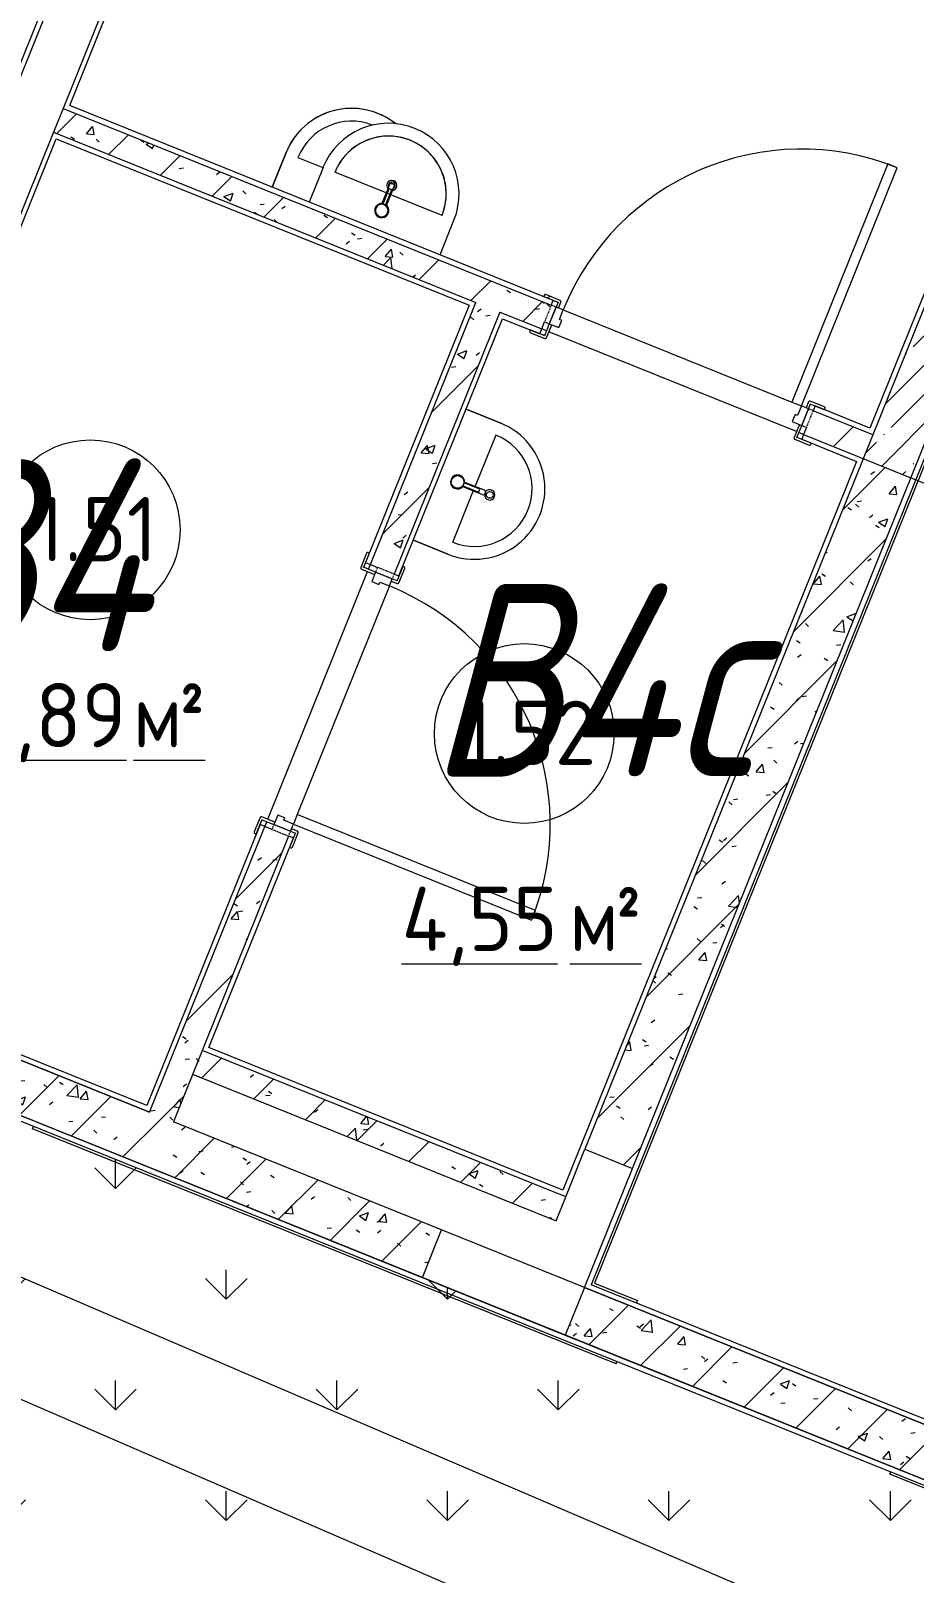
# Model space of a CAD drawing. Header units: millimetres. Extents: x -584918 to 2941280, y 3000189 to 4229862.
# Drawn here: x -433710 to -430270, y 3682957 to 3688963 of the extents above; entities that cross this region are included whole.
import ezdxf

# ---------------------------------------------------------------- set-up
doc = ezdxf.new("R2010")
doc.units = ezdxf.units.MM
doc.linetypes.add('ASVP_Невидимые', pattern=[5, 3, -2])
for name, color, linetype, lineweight in [('Двери', 7, 'Continuous', 0), ('Линии', 7, 'Continuous', 0), ('Марки помещений', 7, 'Continuous', 0), ('Обобщенные модели', 7, 'Continuous', 0), ('Перекрытие', 7, 'Continuous', 0), ('Сантехника', 7, 'Continuous', 0), ('Стены внутренние', 7, 'Continuous', 0), ('Стены несущие', 7, 'Continuous', 0), ('Стены отделка', 7, 'Continuous', 0), ('экспертиза ДУ', 1, 'Continuous', 0), ('экспертиза ДУ категории', 1, 'Continuous', 0), ('экспертиза условные обозначения', 1, 'Continuous', 0)]:
    doc.layers.add(name, color=color, linetype=linetype, lineweight=lineweight)
doc.styles.add('GOST Common_2', font='', dxfattribs={"height": 500})
doc.styles.add('GOST Common_3', font='', dxfattribs={"width": 0.9, "height": 500})
doc.styles.add('mytext', font='isocpeur.ttf', dxfattribs={"width": 0.8, "oblique": 14.999978})
doc.styles.get('GOST Common_2').set_extended_font_data('GOST Common')
doc.styles.get('GOST Common_3').set_extended_font_data('GOST Common')
pattern_1 = [(45, (-437515.92, 3663725.22), (-141.4214, 141.4214), [])]
pattern_2 = [(50, (-437515.92, 3663725.22), (364.368, -31.8783), [38.1, -419.1]), (355, (-437515.92, 3663725.2), (-70.486, 382.1133), [30.48, -335.28]), (100.451, (-437485.56, 3663722.56), (293.885, 350.2334), [32.38, -356.18]), (46.184, (-437515.92, 3663826.8), (542.1585, -84.086), [57.15, -628.65]), (96.636, (-437470.74, 3663819.8), (474.805, 494.855), [48.57, -534.27]), (351.184, (-437515.9, 3663826.8), (474.81, 494.85), [45.72, -502.92]), (21, (-437465.12, 3663801.42), (303.2285, -204.5305), [38.1, -419.1]), (326, (-437465.12, 3663801.4), (123.604, 368.376), [30.48, -335.28]), (71.451, (-437439.86, 3663784.37), (426.834, 163.8427), [32.38, -356.18]), (37.5, (-437515.92, 3663725.22), (6.17665, 169.11015), [16.764, -314.452, 16.764, -323.596, -336.55]), (37.5, (-437515.92, 3663725.22), (6.17665, 169.11015), [-671.576, 16.764, -319.786]), (7.5, (-437515.92, 3663725.22), (133.6389, 200.3615), [16.764, -177.292, 16.764, -306.832, -128.27]), (7.5, (-437515.92, 3663725.22), (133.6389, 200.3615), [-517.652, 16.764, -111.506]), (327.5, (-437629.21, 3663725.22), (271.1818, -11.45836), [16.764, -110.236, 16.764, -379.476, -525.78]), (327.5, (-437629.21, 3663725.22), (271.1818, -11.45836), [-523.24, 16.764, -509.016]), (317.5, (-437680, 3663725.22), (296.2585, 50.8528), [16.764, -148.336, 16.764, -246.38, -373.38]), (317.5, (-437680, 3663725.22), (296.2585, 50.8528), [-428.244, 16.764, -356.616])]

# ---------------------------------------------------------------- blocks, each defined once
blk = doc.blocks.new('ADSK_Умывальник_Полукруглый_Керамический_ГОСТ30493-96 с переливом - 2-ой величины-V133-АР Этаж 01')
at = {"layer": 'Сантехника', "color": 9, "true_color": 0xe1b7aa}
for p, q in [((4944.2, 24706.2), (4890, 24571.7)), ((5189.6, 24607.3), (4990.5, 24687.5)), ((5407.9, 24519.3), (5208.5, 24599.7)), ((5400.1, 24366.1), (5454.3, 24500.6))]:
    blk.add_line(p, q, dxfattribs=at)
at = {"layer": 'Сантехника', "color": 9, "true_color": 0xe1b7aa, "flags": 128}
blk.add_lwpolyline([(5407.9, 24519.3), (5411.1, 24527.7), (5414, 24536.2), (5416.5, 24544.9), (5418.7, 24553.6), (5420.5, 24562.4), (5421.9, 24571.3), (5423, 24580.2), (5423.8, 24589.2), (5424.2, 24598.2), (5424.2, 24607.2), (5423.9, 24616.2), (5423.2, 24625.2), (5422.1, 24634.1), (5420.7, 24643), (5419, 24651.8), (5416.9, 24660.6), (5414.4, 24669.2), (5411.6, 24677.8), (5408.4, 24686.2), (5405, 24694.5), (5401.2, 24702.7), (5397, 24710.7), (5392.6, 24718.5), (5387.8, 24726.1), (5382.8, 24733.6), (5377.4, 24740.8), (5371.8, 24747.8), (5365.9, 24754.6), (5359.7, 24761.1), (5353.2, 24767.4), (5346.6, 24773.5), (5339.6, 24779.2), (5332.5, 24784.7), (5325.1, 24789.9), (5317.6, 24794.8), (5309.8, 24799.3), (5301.9, 24803.6), (5293.8, 24807.6), (5285.6, 24811.2), (5277.2, 24814.5), (5268.7, 24817.4), (5260.1, 24820), (5251.4, 24822.3), (5242.6, 24824.2), (5233.7, 24825.7), (5224.8, 24826.9), (5215.8, 24827.8), (5206.9, 24828.3), (5197.9, 24828.4), (5188.9, 24828.2), (5179.9, 24827.6), (5170.9, 24826.6), (5162, 24825.3), (5153.2, 24823.6), (5144.4, 24821.6), (5135.7, 24819.3), (5127.2, 24816.5), (5118.7, 24813.5), (5110.3, 24810.1), (5102.2, 24806.4), (5094.1, 24802.3), (5086.2, 24798), (5078.6, 24793.3), (5071.1, 24788.3), (5063.8, 24783), (5056.7, 24777.5), (5049.8, 24771.6), (5043.2, 24765.5), (5036.9, 24759.2), (5030.8, 24752.5), (5024.9, 24745.7), (5019.4, 24738.6), (5014.1, 24731.3), (5009.2, 24723.8), (5004.5, 24716.1), (5000.2, 24708.2), (4996.1, 24700.2), (4992.4, 24692), (4990.5, 24687.5)], dxfattribs=at)
at = {"layer": 'Сантехника', "color": 9, "true_color": 0xe1b7aa}
for centre, radius, start, end in [((5199.2, 24603.4), 275, 338.0513, 158.0513), ((5199.2, 24603.4), 225, 338.0513, 158.0513), ((5212.3, 24635.9), 20, 158.0513, 218.0513), ((5212.3, 24635.9), 20, 338.0513, 158.0513), ((5212.3, 24635.9), 20, 278.0513, 338.0513)]:
    blk.add_arc(centre, radius, start, end, dxfattribs=at)
blk = doc.blocks.new('ADSK_Смеситель_ГОСТ25809-96 - Для умывальника_Однорукояточный-V134-АР Этаж 01')
at = {"layer": 'Сантехника', "color": 253, "true_color": 0xaaaaaa}
for p, q in [((5201.5, 24625.1), (5193.8, 24605.9)), ((5203.5, 24640.6), (5195, 24619.6)), ((5202.5, 24624.8), (5201.5, 24625.1)), ((5201.5, 24625.1), (5202.5, 24624.8)), ((5204.9, 24644.2), (5203.5, 24640.6)), ((5213.5, 24612.1), (5222, 24633.2)), ((5222, 24633.2), (5223.5, 24636.8)), ((5195, 24619.6), (5173.2, 24565.6)), ((5193.8, 24605.9), (5176.7, 24563.5)), ((5187.8, 24559), (5204.9, 24601.4)), ((5191.8, 24558.1), (5213.5, 24612.1)), ((5203.9, 24601.7), (5194.7, 24605.4)), ((5202.5, 24624.8), (5211.7, 24621)), ((5204.9, 24601.4), (5212.7, 24620.6)), ((5211.7, 24621), (5212.7, 24620.6)), ((5212.7, 24620.6), (5211.7, 24621)), ((5187.9, 24559.2), (5187.8, 24559))]:
    blk.add_line(p, q, dxfattribs=at)
for radius, start, end in [(27.5, 79.66273, 158.0513), (27.5, 80.02867, 116.07477), (27.5, 158.0513, 176.07364), (27.5, 158.0513, 338.0513), (27.5, 181.36263, 194.73852), (27.5, 200.02783, 236.07393), (27.5, 143.0513, 158.0513), (24.5, 158.0513, 338.0513), (24.5, 338.0513, 158.0513), (27.5, 121.36408, 134.73997), (27.5, 241.36292, 254.73881), (27.5, 260.02804, 296.07414), (24.5, 78.28114, 83.0513), (24.5, 78.28114, 83.0513), (24.5, 53.0513, 57.82146), (24.5, 53.0513, 57.82146), (27.5, 301.36321, 314.7391), (27.5, 338.0513, 57.55016), (27.5, 20.02846, 56.07456), (27.5, 323.0513, 338.0513), (27.5, 338.0513, 356.07435), (27.5, 1.3635, 14.73939)]:
    blk.add_arc((5173.1, 24538.5), radius, start, end, dxfattribs=at)
for start_param, end_param in [(4.712389, 6.266892), (3.141593, 4.712389)]:
    blk.add_ellipse((5214.2, 24640.5), major_axis=(-9.28, 3.74), ratio=0.965926, start_param=start_param, end_param=end_param, dxfattribs=at)
for points, knots in [([(5203.5, 24640.6), (5203.5, 24640.8), (5203.6, 24641.1), (5203.9, 24641.5), (5204.1, 24641.8), (5204.5, 24642.2), (5204.8, 24642.6), (5205.2, 24642.9), (5205.6, 24643.2), (5206, 24643.4), (5206.5, 24643.7), (5207.1, 24643.9), (5207.9, 24644.1), (5208.6, 24644.3), (5209.4, 24644.4), (5210.4, 24644.5), (5211.6, 24644.4), (5213.3, 24644.2), (5214.6, 24643.8), (5215.4, 24643.5)], [0.5, 0.5, 0.5, 0.5, 0.5208333, 0.5416667, 0.5625, 0.5833333, 0.6041667, 0.625, 0.6458333, 0.6666667, 0.6875, 0.7083333, 0.75, 0.7708333, 0.7916667, 0.8333333, 0.875, 0.9166667, 1, 1, 1, 1]), ([(5215.4, 24643.5), (5216.2, 24643.1), (5217.4, 24642.5), (5218.7, 24641.5), (5219.7, 24640.7), (5220.4, 24640), (5220.8, 24639.4), (5221.3, 24638.7), (5221.7, 24637.9), (5222.1, 24637.1), (5222.2, 24636.4), (5222.3, 24636), (5222.4, 24635.5), (5222.4, 24635), (5222.4, 24634.5), (5222.3, 24634), (5222.2, 24633.6), (5222.1, 24633.3), (5222, 24633.2)], [0, 0, 0, 0, 0.0833333, 0.125, 0.1666667, 0.2083333, 0.2291667, 0.25, 0.2916667, 0.3333333, 0.3541667, 0.375, 0.3958333, 0.4166667, 0.4375, 0.4583333, 0.4791667, 0.5, 0.5, 0.5, 0.5]), ([(5193.8, 24605.9), (5193.8, 24605.9), (5193.8, 24605.9), (5193.9, 24605.8), (5194, 24605.7), (5194.3, 24605.6), (5194.5, 24605.5), (5194.7, 24605.4)], [0, 0, 0, 0, 0.166667, 0.333333, 0.5, 0.666667, 1, 1, 1, 1]), ([(5205.1, 24601.8), (5205.1, 24601.8), (5205, 24601.8), (5205, 24601.9), (5204.8, 24602), (5204.6, 24602.1), (5204.3, 24602.2), (5204.2, 24602.3)], [0, 0, 0, 0, 0.166667, 0.333333, 0.5, 0.666667, 1, 1, 1, 1]), ([(5207.5, 24610.5), (5209, 24610.3), (5211.1, 24610.4), (5212.9, 24611.1), (5213.4, 24611.8), (5213.5, 24612.1)], [0.1666667, 0.1666667, 0.1666667, 0.1666667, 0.3333333, 0.4166667, 0.5, 0.5, 0.5, 0.5]), ([(5177.9, 24562.5), (5177.6, 24562.5), (5177.1, 24562.6), (5176.5, 24562.7), (5176.1, 24562.8), (5175.9, 24562.8), (5175.8, 24562.8)], [0.13888889, 0.13888889, 0.13888889, 0.13888889, 0.16666667, 0.19444444, 0.20833333, 0.22222222, 0.22222222, 0.22222222, 0.22222222]), ([(5188.1, 24557.8), (5188, 24557.9), (5187.9, 24558), (5187.6, 24558.2), (5187.1, 24558.6), (5186.5, 24558.9), (5186.3, 24559.1)], [0.77430556, 0.77430556, 0.77430556, 0.77430556, 0.78298611, 0.79166667, 0.82638889, 0.86111111, 0.86111111, 0.86111111, 0.86111111])]:
    blk.add_open_spline(points, degree=3, knots=knots, dxfattribs=at)
for points in [[(5194.9, 24606), (5194.7, 24606.1), (5194.4, 24606.2), (5194, 24606.3), (5193.9, 24606.3), (5193.9, 24606.3)], [(5195, 24619.6), (5194.8, 24619.2), (5194.8, 24618.4), (5195.3, 24617.1), (5196.5, 24615.7), (5197.6, 24614.7), (5198.2, 24614.3)], [(5203.9, 24601.7), (5204.1, 24601.6), (5204.4, 24601.5), (5204.8, 24601.4), (5204.9, 24601.4), (5204.9, 24601.4)], [(5176.9, 24563.9), (5176.9, 24563.9), (5176.9, 24563.9), (5176.9, 24563.9)], [(5177.7, 24563.3), (5177.6, 24563.3), (5177.4, 24563.3), (5177.2, 24563.4), (5177, 24563.4), (5177, 24563.4)], [(5187, 24559.5), (5185.5, 24560.5), (5182.6, 24562), (5179.3, 24562.9), (5177.7, 24563.3)], [(5187.8, 24559), (5187.8, 24559), (5187.8, 24559), (5187.7, 24559.1), (5187.6, 24559.2), (5187.4, 24559.3), (5187.2, 24559.4), (5187, 24559.5), (5187, 24559.5)], [(5187.9, 24559.5), (5187.9, 24559.5), (5188, 24559.4), (5188, 24559.4), (5188, 24559.4)]]:
    blk.add_open_spline(points, degree=3, dxfattribs=at)
blk = doc.blocks.new('ADSK_СифонБутылочный_ГОСТ23289-94 - Для умывальника_Вертикальный выпуск_DN40-V135-АР Этаж 01')
at = {"layer": 'Сантехника', "color": 253, "true_color": 0xaaaaaa}
for radius, start, end in [(20, 158.285, 163.48759), (20, 158.285, 163.48759), (13.3, 174.08415, 180), (13.3, 180, 259.06209), (13.3, 3.58255, 90)]:
    blk.add_arc((0, 0), radius, start, end, dxfattribs=at)
blk = doc.blocks.new('ВК_Домодедово_rvt-1-АР Этаж 01')
at = {"layer": 'Сантехника', "color": 253, "lineweight": 9, "true_color": 0xaaaaaa}
for name in ['ADSK_Умывальник_Полукруглый_Керамический_ГОСТ30493-96 с переливом - 2-ой величины-V133-АР Этаж 01', 'ADSK_Смеситель_ГОСТ25809-96 - Для умывальника_Однорукояточный-V134-АР Этаж 01']:
    blk.add_blockref(name, (0, 0), dxfattribs=at)
at = {"layer": 'Сантехника', "color": 253, "lineweight": 9, "true_color": 0xaaaaaa, "rotation": 296.051300916458}
blk.add_blockref('ADSK_СифонБутылочный_ГОСТ23289-94 - Для умывальника_Вертикальный выпуск_DN40-V135-АР Этаж 01', (5212.3, 24635.9), dxfattribs=at)
blk = doc.blocks.new('ASVP_ДверьДеревянная_1 полотно - Входная_внутр_ 1000х2000h_полотно_ Г Л _950 в свету_-7521736-АР Этаж 01')
at = {"layer": 'Двери', "lineweight": 18}
for p, q in [((500, 1050), (460, 1050)), ((460, 1050), (460, 50)), ((500, 50), (500, 1050)), ((-500, 50), (-530, 50)), ((-530, 50), (-530, -20)), ((-500, 10), (-500, 50)), ((-490, 10), (-500, 10)), ((-490, -20), (-490, 10)), ((460, 50), (500, 50)), ((500, 10), (490, 10)), ((490, 10), (490, -20)), ((530, 50), (500, 50)), ((500, 50), (500, 10)), ((530, -20), (530, 50)), ((-530, -20), (-490, -20)), ((490, -20), (530, -20))]:
    blk.add_line(p, q, dxfattribs=at)
at = {"layer": 'Двери', "linetype": 'ASVP_Невидимые', "lineweight": 18}
for p, q in [((-530, 50), (-550, 50)), ((-550, 50), (-550, -20)), ((-530, -20), (-530, 50)), ((550, 50), (530, 50)), ((530, 50), (530, -20)), ((550, -20), (550, 50)), ((-550, -20), (-530, -20)), ((530, -20), (550, -20))]:
    blk.add_line(p, q, dxfattribs=at)
at = {"layer": 'Двери'}
blk.add_arc((500, 50), 1000, 90, 180, dxfattribs=at)
blk = doc.blocks.new('ASVP_НАЛИЧНИК МДФ_Двери - Наличник дверной МДФ-V17-АР Этаж 01')
at = {"layer": 'Обобщенные модели'}
for p, q in [((-531, 0), (-590, 0)), ((-590, 0), (-590, -5)), ((-531, -1), (-531, 0)), ((-530, 50), (-530, -1)), ((-520, -5), (-520, 50)), ((520, 50), (520, -5)), ((530, -1), (530, 50)), ((590, 0), (531, 0)), ((531, 0), (531, -1)), ((590, -5), (590, 0)), ((-585, -10), (-525, -10)), ((-530, -1), (-531, -1)), ((525, -10), (585, -10)), ((531, -1), (530, -1))]:
    blk.add_line(p, q, dxfattribs=at)
for centre, start, end in [((-585, -5), 180, 270), ((-525, -5), 270, 360), ((525, -5), 180, 270), ((585, -5), 270, 360)]:
    blk.add_arc(centre, 5, start, end, dxfattribs=at)
blk = doc.blocks.new('ASVP_НАЛИЧНИК МДФ_Двери - Наличник дверной МДФ-V18-АР Этаж 01')
at = {"layer": 'Обобщенные модели'}
h = blk.add_hatch(dxfattribs=at)
h.set_pattern_fill('FP_11', color=256, style=0, pattern_type=2)
h.set_pattern_definition([(58.819, (-3072.62, 24169.885), (-847.5705, -1239.66265), [208.25, -1874.25]), (48.514, (-3351.11, 24192.37), (230.6308, 541.9905), [465.661, -465.661]), (40.384, (-3428.95, 24385.53), (616.941, 697.6711), [263.418, -1053.671])])
h.paths.add_polyline_path([(-590, 0), (-590, -5), (-588.5, -8.5), (-585, -10), (-525, -10), (-521.5, -8.5), (-520, -4.8), (-520, 20), (-530, 20), (-531, 0), (-589, 0)])
h.paths.add_polyline_path([(520, 20), (520, -5), (521.5, -8.5), (525.2, -10), (585, -10), (588.5, -8.5), (590, -5), (590, 0), (530, -1), (530, 20), (521.5, 20)])
for p, q in [((-531, 0), (-590, 0)), ((-590, 0), (-590, -5)), ((-531, -1), (-531, 0)), ((-530, 20), (-530, -1)), ((-520, -5), (-520, 20)), ((520, 20), (520, -5)), ((530, -1), (530, 20)), ((590, 0), (531, 0)), ((531, 0), (531, -1)), ((590, -5), (590, 0)), ((-585, -10), (-525, -10)), ((-530, -1), (-531, -1)), ((525, -10), (585, -10)), ((531, -1), (530, -1))]:
    blk.add_line(p, q, dxfattribs=at)
for centre, start, end in [((-585, -5), 180, 270), ((-525, -5), 270, 360), ((525, -5), 180, 270), ((585, -5), 270, 360)]:
    blk.add_arc(centre, 5, start, end, dxfattribs=at)
blk = doc.blocks.new('ASVP_НАЛИЧНИК МДФ_Двери - Наличник дверной МДФ-V19-АР Этаж 01')
at = {"layer": 'Обобщенные модели'}
for p, q in [((-531, 0), (-590, 0)), ((-531, -1), (-531, 0)), ((-530, 50), (-530, -1)), ((-520, -5), (-520, 50)), ((520, 50), (520, -5)), ((530, -1), (530, 50)), ((590, 0), (531, 0)), ((590, -5), (590, 0)), ((-590, 0), (-590, -5)), ((-585, -10), (-525, -10)), ((-530, -1), (-531, -1)), ((525, -10), (585, -10)), ((531, -1), (530, -1)), ((531, 0), (531, -1))]:
    blk.add_line(p, q, dxfattribs=at)
for centre, start, end in [((-585, -5), 180, 270), ((-525, -5), 270, 360), ((525, -5), 180, 270), ((585, -5), 270, 360)]:
    blk.add_arc(centre, 5, start, end, dxfattribs=at)
blk = doc.blocks.new('ASVP_НАЛИЧНИК МДФ_Двери - Наличник дверной МДФ-V20-АР Этаж 01')
at = {"layer": 'Обобщенные модели'}
h = blk.add_hatch(dxfattribs=at)
h.set_pattern_fill('FP_12', color=256, style=0, pattern_type=2)
h.set_pattern_definition([(148.819, (-22399.885, -3778.61), (1239.66265, -847.5705), [208.25, -1874.25]), (138.514, (-22422.37, -4057.1), (-541.9913, 230.6314), [465.661, -465.661]), (130.384, (-22615.53, -4134.94), (-697.6711, 616.941), [263.418, -1053.671])])
h.paths.add_polyline_path([(-590, -5), (-588.5, -8.5), (-585, -10), (-525, -10), (-521.5, -8.5), (-520, -4.8), (-520, 20), (-530, 20), (-531, 0), (-590, 0)])
h.paths.add_polyline_path([(520, -5), (521.5, -8.5), (525.2, -10), (585, -10), (588.5, -8.5), (590, -5), (590, 0), (530, -0.4), (530, 20), (520, 20), (520, -4.4)])
for p, q in [((-531, 0), (-590, 0)), ((-590, 0), (-590, -5)), ((-531, -1), (-531, 0)), ((-530, 20), (-530, -1)), ((-520, -5), (-520, 20)), ((520, 20), (520, -5)), ((530, -1), (530, 20)), ((590, 0), (531, 0)), ((531, 0), (531, -1)), ((590, -5), (590, 0)), ((-585, -10), (-525, -10)), ((-530, -1), (-531, -1)), ((525, -10), (585, -10)), ((531, -1), (530, -1))]:
    blk.add_line(p, q, dxfattribs=at)
for centre, start, end in [((-585, -5), 180, 270), ((-525, -5), 270, 360), ((525, -5), 180, 270), ((585, -5), 270, 360)]:
    blk.add_arc(centre, 5, start, end, dxfattribs=at)
blk = doc.blocks.new('ASVP_2D_Раковина - Раковина 550х420-V211-АР Этаж 01')
at = {"layer": 'Сантехника'}
for p, q in [((-384.1, 155), (-384.1, 10)), ((-384.1, 10), (-384.1, 155)), ((-334.1, 155), (-229.1, 155))]:
    blk.add_line(p, q, dxfattribs=at)
for radius, start in [(275, 73.59611), (275, 74.03658), (225, 90.96104)]:
    blk.add_arc((-109.1, 155), radius, start, 180, dxfattribs=at)
blk = doc.blocks.new('ASVP_2D_Раковина - Раковина 550х420-V213-АР Этаж 01')
at = {"layer": 'Сантехника'}
for p, q in [((-119.1, 110.6), (-119.1, 191.9)), ((-99.1, 191.9), (-99.1, 110.6)), ((-384.1, 155), (-384.1, 10)), ((-384.1, 10), (-384.1, 155)), ((-334.1, 155), (-119.1, 155)), ((-115.1, 176), (-115.1, 109.6)), ((-103.1, 176), (-115.1, 176)), ((-103.1, 109.6), (-103.1, 176)), ((115.9, 155), (-99.1, 155)), ((165.9, 10), (165.9, 155)), ((165.9, 155), (165.9, 10))]:
    blk.add_line(p, q, dxfattribs=at)
for centre, radius in [((-109.1, 220), 13.3), ((-109.1, 85), 24.5)]:
    blk.add_circle(centre, radius, dxfattribs=at)
for centre, radius, start, end in [((-109.1, 155), 275, 360, 180), ((-109.1, 155), 275, 360, 180), ((-109.1, 155), 225, 0, 180), ((-109.1, 220), 20, 284.14377, 255.85623), ((-109.1, 191.9), 10, 0, 180), ((-109.1, 85), 27.5, 102.60426, 77.39774), ((-109.1, 85), 25.3, 76.29328, 103.7089)]:
    blk.add_arc(centre, radius, start, end, dxfattribs=at)
blk = doc.blocks.new('ASVP_Марка_Помещение_ДваЗначения - Номер Площадь-685795-АР Этаж 01')
at = {"layer": 'Марки помещений'}
blk.add_circle((0, 0), 3.5, dxfattribs=at)

msp = doc.modelspace()

# ---------------------------------------------------------------- hatches: boundary and pattern name
at = {"layer": 'Стены внутренние'}
h = msp.add_hatch(dxfattribs=at)
h.set_pattern_fill('FP_1', color=256, style=0, pattern_type=2)
h.set_pattern_definition(pattern_1)
h.paths.add_polyline_path([(-430467.948, 3687297.893), (-430430.571, 3687390.645), (-430662.45, 3687484.089), (-430699.828, 3687391.337), (-430518.32, 3687318.192)])
h.paths.add_polyline_path([(-431720.099, 3687802.491), (-431682.758, 3687895.257), (-433584.135, 3688661.484), (-433621.513, 3688568.732), (-431872.253, 3687863.807)])
h = msp.add_hatch(dxfattribs=at)
h.set_pattern_fill('FP_2', color=256, style=0, pattern_type=2)
h.set_pattern_definition(pattern_2)
h.paths.add_polyline_path([(-430467.948, 3687297.893), (-430430.571, 3687390.645), (-430662.45, 3687484.089), (-430699.828, 3687391.337), (-430518.32, 3687318.192)])
h.paths.add_polyline_path([(-431720.099, 3687802.491), (-431682.758, 3687895.257), (-433584.135, 3688661.484), (-433621.513, 3688568.732), (-431872.253, 3687863.807)])
h = msp.add_hatch(dxfattribs=at)
h.set_pattern_fill('FP_26', color=256, style=0, pattern_type=2)
h.set_pattern_definition([(45, (-437515.92, 3663725.22), (-114.0493, 114.0493), []), (45, (-437401.88, 3663725.22), (-114.0493, 114.0493), [201.612, -40.322, 3.353, -36.97])])
h.paths.add_polyline_path([(-430282.445, 3687223.137), (-430020.801, 3687872.401), (-430206.305, 3687947.156), (-430467.948, 3687297.893)])
h = msp.add_hatch(dxfattribs=at)
h.set_pattern_fill('FP_1', color=256, style=0, pattern_type=2)
h.set_pattern_definition(pattern_1)
h.paths.add_polyline_path([(-433154.167, 3684714.705), (-432705.636, 3685827.728), (-432798.388, 3685865.106), (-433246.919, 3684752.083), (-433239.444, 3684749.07)])
h.paths.add_polyline_path([(-432294.482, 3686847.999), (-431883.328, 3687868.27), (-431976.08, 3687905.647), (-432387.234, 3686885.376), (-432301.958, 3686851.011)])
h = msp.add_hatch(dxfattribs=at)
h.set_pattern_fill('FP_2', color=256, style=0, pattern_type=2)
h.set_pattern_definition(pattern_2)
h.paths.add_polyline_path([(-433154.167, 3684714.705), (-432705.636, 3685827.728), (-432798.388, 3685865.106), (-433246.919, 3684752.083), (-433239.444, 3684749.07)])
h.paths.add_polyline_path([(-432294.482, 3686847.999), (-431883.328, 3687868.27), (-431976.08, 3687905.647), (-432387.234, 3686885.376), (-432301.958, 3686851.011)])
h = msp.add_hatch(dxfattribs=at)
h.set_pattern_fill('FP_1', color=256, style=0, pattern_type=2)
h.set_pattern_definition(pattern_1)
h.paths.add_polyline_path([(-431366.396, 3684533.333), (-430282.445, 3687223.137), (-430467.948, 3687297.893), (-431551.899, 3684608.088), (-431523.52, 3684596.651)])
h = msp.add_hatch(dxfattribs=at)
h.set_pattern_fill('FP_2', color=256, style=0, pattern_type=2)
h.set_pattern_definition(pattern_2)
h.paths.add_polyline_path([(-431366.396, 3684533.333), (-430282.445, 3687223.137), (-430467.948, 3687297.893), (-431551.899, 3684608.088), (-431523.52, 3684596.651)])
h = msp.add_hatch(dxfattribs=at)
h.set_pattern_fill('FP_1', color=256, style=0, pattern_type=2)
h.set_pattern_definition(pattern_1)
h.paths.add_polyline_path([(-432184.55, 3684108.335), (-432109.795, 3684293.839), (-438231.42, 3686760.762), (-438306.175, 3686575.259), (-432851.282, 3684377.018)])
h = msp.add_hatch(dxfattribs=at)
h.set_pattern_fill('FP_2', color=256, style=0, pattern_type=2)
h.set_pattern_definition(pattern_2)
h.paths.add_polyline_path([(-432184.55, 3684108.335), (-432109.795, 3684293.839), (-438231.42, 3686760.762), (-438306.175, 3686575.259), (-432851.282, 3684377.018)])
h = msp.add_hatch(dxfattribs=at)
h.set_pattern_fill('FP_1', color=256, style=0, pattern_type=2)
h.set_pattern_definition(pattern_1)
h.paths.add_polyline_path([(-431664.032, 3684329.832), (-431626.655, 3684422.584), (-433042.035, 3684992.961), (-433079.412, 3684900.209), (-431894.194, 3684422.584)])
h = msp.add_hatch(dxfattribs=at)
h.set_pattern_fill('FP_2', color=256, style=0, pattern_type=2)
h.set_pattern_definition(pattern_2)
h.paths.add_polyline_path([(-431664.032, 3684329.832), (-431626.655, 3684422.584), (-433042.035, 3684992.961), (-433079.412, 3684900.209), (-431894.194, 3684422.584)])
h = msp.add_hatch(dxfattribs=at)
h.set_pattern_fill('FP_1', color=256, style=0, pattern_type=2)
h.set_pattern_definition(pattern_1)
h.paths.add_polyline_path([(-425970.174, 3681604.034), (-425895.792, 3681789.689), (-431553.284, 3684069.573), (-431628.039, 3683884.069), (-425977.649, 3681607.047)])
h = msp.add_hatch(dxfattribs=at)
h.set_pattern_fill('FP_2', color=256, style=0, pattern_type=2)
h.set_pattern_definition(pattern_2)
h.paths.add_polyline_path([(-425970.174, 3681604.034), (-425895.792, 3681789.689), (-431553.284, 3684069.573), (-431628.039, 3683884.069), (-425977.649, 3681607.047)])
at = {"layer": 'экспертиза условные обозначения'}
h = msp.add_hatch(dxfattribs=at)
h.set_pattern_fill('GRASS', color=3, scale=24)
h.set_pattern_definition([(90, (-478209.37, 3564622.25), (-431.0523, 431.0523), [114.3, -747.8046]), (45, (-478209.37, 3564622.25), (-431.0523, 431.0523), [114.3, -495.3]), (135, (-478209.37, 3564622.25), (-431.0523, -431.0523), [114.3, -495.3])])
edge = h.paths.add_edge_path()
edge.add_line((-438292.262, 3686569.652), (-430259.503, 3683333.416))
edge.add_line((-430259.503, 3683333.416), (-428543.593, 3682641.93))
edge.add_line((-428543.593, 3682641.93), (-415272.751, 3677293.979))
edge.add_line((-415272.751, 3677293.979), (-415982.926, 3675531.693))
edge.add_line((-415982.926, 3675531.693), (-415982.926, 3673474.55))
edge.add_line((-415982.926, 3673474.55), (-417482.926, 3673474.55))
edge.add_line((-417482.926, 3673474.55), (-417482.926, 3676136.17))
edge.add_line((-417482.926, 3676136.17), (-421682.926, 3677828.708))
edge.add_line((-421682.926, 3677828.708), (-421682.926, 3677774.55))
edge.add_line((-421682.926, 3677774.55), (-423032.926, 3677774.55))
edge.add_line((-423032.926, 3677774.55), (-423032.926, 3678372.737))
edge.add_line((-423032.926, 3678372.737), (-424526.313, 3678974.55))
edge.add_line((-424526.313, 3678974.55), (-426708.102, 3678974.55))
edge.add_line((-426708.102, 3678974.55), (-426708.102, 3679852.235))
edge.add_line((-426708.102, 3679852.235), (-428273.224, 3680482.499))
edge.add_line((-428273.224, 3680482.499), (-430623.41, 3681425.916))
edge.add_arc((-430932.926, 3680370.36), 1100, 73.6575304, 174.5648861)
edge.add_line((-432027.98, 3680474.55), (-434782.926, 3680474.55))
edge.add_line((-434782.926, 3680474.55), (-434782.926, 3683107.812))
edge.add_line((-434782.926, 3683107.812), (-439002.437, 3684807.366))
edge.add_line((-439002.437, 3684807.366), (-438292.262, 3686569.652))

# ---------------------------------------------------------------- linework, layer by layer
at = {"layer": 'Линии'}
msp.add_line((-430282.445, 3687223.137), (-429651.732, 3686968.97), dxfattribs=at)
at = {"layer": 'Перекрытие'}
for p, q in [((-431636.345, 3687876.554), (-430745.927, 3687517.728)), ((-431701.548, 3687795.015), (-431720.099, 3687802.491)), ((-430727.654, 3687402.55), (-431692.273, 3687791.277)), ((-430699.828, 3687391.337), (-430718.378, 3687398.812)), ((-432787.175, 3685892.931), (-432398.447, 3686857.551)), ((-432394.709, 3686866.826), (-432387.234, 3686885.376)), ((-432313.171, 3686801.623), (-432671.996, 3685911.205)), ((-432798.388, 3685865.106), (-432790.912, 3685883.656)), ((-431553.284, 3684069.573), (-432109.795, 3684293.839))]:
    msp.add_line(p, q, dxfattribs=at)
at = {"layer": 'Стены внутренние'}
for p, q in [((-428471.706, 3691636.189), (-431514.245, 3684086.185)), ((-433702.982, 3684687.896), (-433699.244, 3684697.171)), ((-431430.561, 3683772.144), (-433702.982, 3684687.896)), ((-431514.245, 3684086.185), (-431347.292, 3684018.906)), ((-431347.292, 3684018.906), (-431351.029, 3684009.631)), ((-431430.561, 3683772.144), (-431426.823, 3683781.419)), ((-430363.914, 3683342.301), (-430360.176, 3683351.577)), ((-426074.139, 3681613.586), (-430363.914, 3683342.301))]:
    msp.add_line(p, q, dxfattribs=at)
at = {"layer": 'Стены несущие'}
for p, q in [((-431366.396, 3684533.333), (-428488.318, 3691675.228)), ((-428957.892, 3691045.069), (-431551.899, 3684608.088)), ((-433584.135, 3688661.484), (-433621.513, 3688568.732)), ((-433584.135, 3688661.484), (-431682.721, 3687895.243)), ((-433621.513, 3688568.732), (-431976.08, 3687905.647)), ((-432387.234, 3686885.376), (-431976.08, 3687905.647)), ((-431883.328, 3687868.27), (-432294.482, 3686847.999)), ((-431883.328, 3687868.27), (-431720.099, 3687802.491)), ((-431720.099, 3687802.491), (-431708.886, 3687830.316)), ((-430430.571, 3687390.645), (-430662.45, 3687484.089)), ((-430688.615, 3687419.162), (-430699.828, 3687391.337)), ((-430699.828, 3687391.337), (-430282.445, 3687223.137)), ((-432387.234, 3686885.376), (-432359.408, 3686874.163)), ((-433246.919, 3684752.083), (-438231.42, 3686760.762)), ((-438306.175, 3686575.259), (-432184.55, 3684108.335)), ((-433246.919, 3684752.083), (-432798.388, 3685865.106)), ((-432705.636, 3685827.728), (-433154.167, 3684714.705)), ((-432770.562, 3685853.892), (-432798.388, 3685865.106)), ((-431626.655, 3684422.584), (-433042.035, 3684992.961)), ((-433079.412, 3684900.209), (-431664.032, 3684329.832)), ((-432109.795, 3684293.839), (-433154.167, 3684714.705)), ((-431551.899, 3684608.088), (-431366.396, 3684533.333)), ((-431664.032, 3684329.832), (-431626.655, 3684422.584)), ((-432184.55, 3684108.335), (-432109.795, 3684293.839)), ((-431553.284, 3684069.573), (-431628.039, 3683884.069)), ((-425895.419, 3681789.538), (-431553.284, 3684069.573)), ((-425970.174, 3681604.034), (-431628.039, 3683884.069)), ((-431628.039, 3683884.069), (-425970.174, 3681604.034))]:
    msp.add_line(p, q, dxfattribs=at)
at = {"layer": 'Стены отделка'}
for p, q in [((-428477.244, 3691649.202), (-431527.258, 3684080.648)), ((-428983.918, 3691033.994), (-430441.646, 3687416.67)), ((-432817.894, 3690562.898), (-433584.135, 3688661.484)), ((-433558.109, 3688672.559), (-432799.343, 3690555.422)), ((-433365.822, 3689791.811), (-434135.801, 3687881.122)), ((-434124.726, 3687855.096), (-433339.796, 3689802.886)), ((-433584.135, 3688661.484), (-433584.135, 3688661.484)), ((-431675.246, 3687913.793), (-433558.109, 3688672.559)), ((-433621.513, 3688568.732), (-434892.352, 3685415.168)), ((-434866.326, 3685426.243), (-433610.438, 3688542.706)), ((-433621.513, 3688568.732), (-433621.513, 3688568.732)), ((-433610.438, 3688542.706), (-432002.106, 3687894.572)), ((-431682.715, 3687895.257), (-431675.246, 3687913.793)), ((-432002.106, 3687894.572), (-432405.784, 3686892.852)), ((-432275.932, 3686840.523), (-431872.253, 3687842.244)), ((-431872.253, 3687842.244), (-431727.574, 3687783.94)), ((-431727.574, 3687783.94), (-431720.099, 3687802.491)), ((-430654.975, 3687502.639), (-430662.45, 3687484.089)), ((-430441.646, 3687416.67), (-430654.975, 3687502.639)), ((-430699.828, 3687391.337), (-430707.304, 3687372.786)), ((-430707.304, 3687372.786), (-430493.974, 3687286.818)), ((-430493.974, 3687286.818), (-431637.73, 3684448.61)), ((-432405.784, 3686892.852), (-432387.234, 3686885.376)), ((-432294.482, 3686847.999), (-432275.932, 3686840.523)), ((-438299.738, 3686551.102), (-425977.649, 3681585.484)), ((-438292.262, 3686569.652), (-431628.039, 3683884.069)), ((-432816.938, 3685872.581), (-433257.994, 3684778.109)), ((-432798.388, 3685865.106), (-432816.938, 3685872.581)), ((-433016.009, 3685004.036), (-432687.086, 3685820.253)), ((-432687.086, 3685820.253), (-432705.636, 3685827.728)), ((-434892.352, 3685415.168), (-433246.919, 3684752.083)), ((-433257.994, 3684778.109), (-434866.326, 3685426.243)), ((-431637.73, 3684448.61), (-433016.009, 3685004.036)), ((-433246.919, 3684752.083), (-433246.919, 3684752.083)), ((-431626.655, 3684422.584), (-431551.899, 3684608.088)), ((-431553.284, 3684069.573), (-431366.396, 3684533.333)), ((-431553.284, 3684069.573), (-429419.99, 3683209.888)), ((-429431.065, 3683235.914), (-431527.258, 3684080.648))]:
    msp.add_line(p, q, dxfattribs=at)
at = {"layer": 'экспертиза ДУ'}
for points in [[(-552580.006, 3735012.029), (-426338.566, 3680430.143)], [(-425290.96, 3680486.45), (-552580.006, 3735012.029)]]:
    msp.add_lwpolyline(points, dxfattribs=at)
at = {"layer": 'экспертиза условные обозначения', "color": 3}
msp.add_lwpolyline([(-438292.262, 3686569.652), (-430259.503, 3683333.416), (-428543.593, 3682641.93), (-415272.751, 3677293.979), (-415982.926, 3675531.693), (-415982.926, 3673474.55), (-417482.926, 3673474.55), (-417482.926, 3676136.17), (-421682.926, 3677828.708), (-421682.926, 3677774.55), (-423032.926, 3677774.55), (-423032.926, 3678372.737), (-424526.313, 3678974.55), (-426708.102, 3678974.55), (-426708.102, 3679852.235), (-428273.224, 3680482.499), (-430623.41, 3681425.916, 0.47113656), (-432027.98, 3680474.55), (-434782.926, 3680474.55), (-434782.926, 3683107.812), (-439002.437, 3684807.366), (-438292.262, 3686569.652)], format="xyb", dxfattribs=at)

# ---------------------------------------------------------------- block references
msp.add_blockref('ВК_Домодедово_rvt-1-АР Этаж 01', (-437515.924, 3663725.217))
at = {"layer": 'Двери'}
for p, rotation in [((-431191.275, 3687643.29), 338.0513009164575), ((-432546.435, 3686356.552), 248.0513009164575)]:
    msp.add_blockref('ASVP_ДверьДеревянная_1 полотно - Входная_внутр_ 1000х2000h_полотно_ Г Л _950 в свету_-7521736-АР Этаж 01', p, dxfattribs=dict(at, rotation=rotation))
at = {"layer": 'Марки помещений', "xscale": 99.99999999999993, "yscale": 99.99999999999993, "zscale": 99.99999999999993}
for p in [(-433478.228, 3687020.352), (-431787.935, 3686227.008)]:
    msp.add_blockref('ASVP_Марка_Помещение_ДваЗначения - Номер Площадь-685795-АР Этаж 01', p, dxfattribs=at)
at = {"layer": 'Обобщенные модели'}
for name, p, rotation in [('ASVP_НАЛИЧНИК МДФ_Двери - Наличник дверной МДФ-V18-АР Этаж 01', (-431165.11, 3687708.216), 158.0513009164573), ('ASVP_НАЛИЧНИК МДФ_Двери - Наличник дверной МДФ-V17-АР Этаж 01', (-431217.439, 3687578.363), 338.0513009164575), ('ASVP_НАЛИЧНИК МДФ_Двери - Наличник дверной МДФ-V19-АР Этаж 01', (-432611.361, 3686382.717), 248.0513009164575), ('ASVP_НАЛИЧНИК МДФ_Двери - Наличник дверной МДФ-V20-АР Этаж 01', (-432481.509, 3686330.388), 68.05130091645736)]:
    msp.add_blockref(name, p, dxfattribs=dict(at, rotation=rotation))
at = {"layer": 'Сантехника'}
for name, p, rotation in [('ASVP_2D_Раковина - Раковина 550х420-V211-АР Этаж 01', (-432417.219, 3688202.016), 338.0513009164574), ('ASVP_2D_Раковина - Раковина 550х420-V213-АР Этаж 01', (-432167.121, 3687137.288), 248.0513009164575)]:
    msp.add_blockref(name, p, dxfattribs=dict(at, rotation=rotation))

# ---------------------------------------------------------------- texts
at = {"layer": 'Марки помещений', "char_height": 250, "attachment_point": 1}
for s, insert, width, style in [('1.51', (-433699.186, 3687148.077), 548.35425, 'GOST Common_2'), ('\\L5,89 ', (-433947.122, 3686423.546), 772.02506, 'GOST Common_2'), ('\\L\\fGOST Common|b0|i0|c238|p34|;\\W.9;\\L²', (-433131.544, 3686423.546), 165.94931, 'GOST Common_3'), ('\\L\\fGOST Common|b0|i0|c204|p34|;\\W.9;\\Lм', (-433310.137, 3686423.546), 216.45562, 'GOST Common_2'), ('1.52', (-432032.743, 3686354.733), 606.07575, 'GOST Common_2'), ('\\L4,55 ', (-432265.829, 3685630.203), 793.67062, 'GOST Common_2'), ('\\L\\fGOST Common|b0|i0|c238|p34|;\\W.9;\\L²', (-431432.391, 3685630.203), 165.94931, 'GOST Common_3'), ('\\L\\fGOST Common|b0|i0|c204|p34|;\\W.9;\\Lм', (-431610.985, 3685630.203), 216.45562, 'GOST Common_2')]:
    msp.add_mtext(s, dxfattribs=dict(at, insert=insert, width=width, style=style))
at = {"layer": 'экспертиза ДУ категории', "lineweight": 50, "char_height": 750, "attachment_point": 1, "style": 'mytext'}
for s, insert in [('В4', (-434212.085, 3687296.248)), ('В4с', (-432161.682, 3686809.233))]:
    msp.add_mtext_dynamic_manual_height_columns(s, width=2459.42723, gutter_width=17359.771, heights=[0], dxfattribs=dict(at, insert=insert))

doc.saveas('drawing.dxf')
